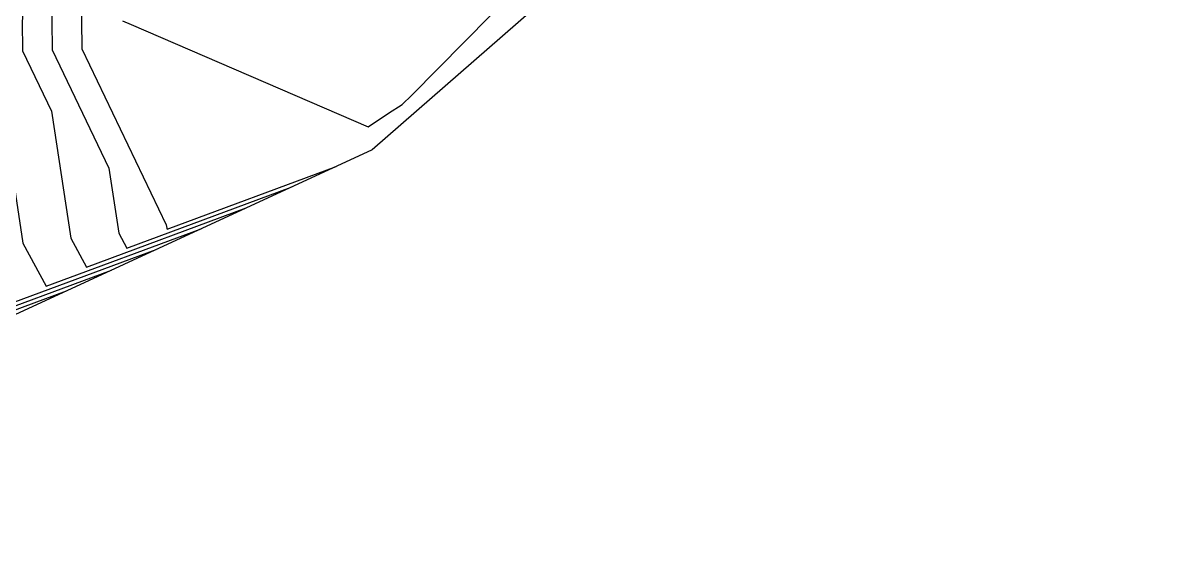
# Model space of a CAD drawing. Header units: metres. Extents: x 419533 to 423558, y 4805342 to 4807578.
# Drawn here: x 420979.59 to 421029.11, y 4805931.72 to 4805954.91 of the extents above; entities that cross this region are included whole.
import ezdxf

# ---------------------------------------------------------------- set-up
doc = ezdxf.new("R2010")
doc.units = ezdxf.units.M
for name, color, linetype in [('C-TINN-BNDY', 110, 'Continuous'), ('C-TOPO-MAJR', 9, 'Continuous'), ('C-TOPO-MINR', 8, 'Continuous')]:
    doc.layers.add(name, color=color, linetype=linetype)

# ---------------------------------------------------------------- blocks, each defined once
blk = doc.blocks.new('leg_extensions_profiles_1')
at = {"layer": 'C-TINN-BNDY', "color": 110, "linetype": 'Continuous', "lineweight": -3, "flags": 128}
blk.add_lwpolyline([(421153.82, 4806042.891), (421085.295, 4806009.979), (421037.348, 4805986.37), (420994.894, 4805949.359), (420921.637, 4805915.578), (420890.205, 4805900.173), (420841.568, 4805872.688), (420793.968, 4805840.145), (420761.057, 4805805.542), (420694.272, 4805788.321), (420637.63, 4805756.679), (420635.977, 4805756.526), (420540.025, 4805730.054), (420500.491, 4805719.481), (420422.087, 4805699.837), (420396.243, 4805692.836), (420350.788, 4805681.109)], dxfattribs=at)
at = {"layer": 'C-TOPO-MAJR', "color": 9, "linetype": 'Continuous', "lineweight": -3, "flags": 128}
for points, elevation in [([(420975.5665787462, 4805985.365935178), (420976.1248386386, 4805982.806382906), (420978.2543230281, 4805981.206627453), (420978.1221581693, 4805979.363995647), (420978.5978492673, 4805978.726153763), (420979.0919017725, 4805976.550975068), (420979.6621871862, 4805973.298022984), (420979.3141871711, 4805971.649024907), (420981.0280733113, 4805970.863676029), (420981.2946812242, 4805969.646084566), (420981.0653850427, 4805968.641385321), (420980.4205380334, 4805966.166515769), (420982.0135746794, 4805963.666055441), (420981.2367823704, 4805960.677522723), (420980.8586312155, 4805956.240631216), (420980.8862361036, 4805953.726073124), (420983.3722943457, 4805948.558526656), (420983.8012277842, 4805945.70916298), (420984.1574587433, 4805945.061086789), (420991.3434687449, 4805947.721743543)], 1660), ([(420965.3640253777, 4805980.302360982), (420965.8276264441, 4805978.176807671), (420970.2937627851, 4805974.821664049), (420970.1972815104, 4805973.476529897), (420970.5445393512, 4805973.010900844), (420970.9052011482, 4805971.423005126), (420971.3215135035, 4805969.04832727), (420970.0760048095, 4805963.146484308), (420972.802770549, 4805961.897006664), (420971.6490900722, 4805954.696580513), (420972.5471408568, 4805949.558170249), (420973.2899743888, 4805944.623598371), (420975.3361055329, 4805940.901156943), (420981.5082021105, 4805943.186407094)], 1655)]:
    blk.add_lwpolyline(points, dxfattribs=dict(at, elevation=elevation))
at = {"layer": 'C-TOPO-MINR', "color": 8, "linetype": 'Continuous', "lineweight": -3, "flags": 128}
for points, elevation in [([(420983.962272102, 4805954.987795671), (420984.3415166868, 4805954.836634098), (420994.7140383468, 4805950.366319983), (420995.6083109714, 4805950.956635724), (420996.197975595, 4805951.336554986), (420996.6221894308, 4805951.75171642), (421011.5875494109, 4805966.900071952)], 1662), ([(420978.1842810775, 4805983.732297953), (420979.8464350767, 4805982.483620133), (420979.7071335011, 4805980.541488797), (420980.2085112506, 4805979.869204347), (420980.7292418974, 4805977.576569055), (420981.3303219228, 4805974.147962127), (420981.1618236434, 4805973.349533028), (420981.9916709224, 4805972.969274611), (420982.3534959471, 4805971.316829053), (420982.0423082723, 4805969.953308649), (420981.1918983974, 4805966.689505802), (420981.1908668348, 4805966.629866063), (420981.1929406768, 4805966.598400149), (420981.1964334502, 4805966.580617929), (420981.2046670541, 4805966.562485209), (420981.227011361, 4805966.500611345), (420983.3291370649, 4805963.201075241), (420982.2749189312, 4805959.145209409), (420982.1362555249, 4805957.518255525), (420982.177385591, 4805953.771674852), (420985.8815027464, 4805946.072258482), (420985.9034784633, 4805945.926275902), (420985.9217293853, 4805945.893072758), (420993.3105220718, 4805948.628810832)], 1661), ([(420973.5260680725, 4805984.353220339), (420974.0653961997, 4805981.880467859), (420976.6622109796, 4805979.929634772), (420976.5371828376, 4805978.186502498), (420976.9871872841, 4805977.583103179), (420977.4545616477, 4805975.525381079), (420977.9940524497, 4805972.448083841), (420977.4665506988, 4805969.948516788), (420980.0644757001, 4805968.758077447), (420980.2358665013, 4805967.975340078), (420980.0884618132, 4805967.329461992), (420979.6739173072, 4805965.738474424), (420980.6980122939, 4805964.131035641), (420980.1986458095, 4805962.209836036), (420979.5810069061, 4805954.963006906), (420979.5950866163, 4805953.680471398), (420980.8630859451, 4805951.04479483), (420981.6989771051, 4805945.492050058), (420982.3931881012, 4805944.22910082), (420989.3764154181, 4805946.814676253)], 1659), ([(420971.4855573988, 4805983.340505499), (420972.0059537608, 4805980.954552812), (420975.0700989309, 4805978.652642092), (420974.9522075058, 4805977.009009347), (420975.3765253009, 4805976.440052595), (420975.8172215228, 4805974.499787091), (420976.3259177132, 4805971.598144699), (420975.6189142265, 4805968.248008667), (420979.100878089, 4805966.652478865), (420979.1770517784, 4805966.304595591), (420979.1115385836, 4805966.017538663), (420978.927296581, 4805965.310433078), (420979.3824499084, 4805964.596015841), (420979.1605092487, 4805963.742149349), (420978.3033825967, 4805953.685382597), (420978.303937129, 4805953.634869671), (420978.3538775444, 4805953.531063005), (420979.5967264261, 4805945.274937136), (420980.6289174591, 4805943.397114851), (420987.4093620912, 4805945.907608964)], 1658), ([(420969.445046725, 4805982.32779066), (420969.9465113219, 4805980.028637765), (420973.4779868823, 4805977.375649411), (420973.367232174, 4805975.831516197), (420973.7658633176, 4805975.297002011), (420974.1798813979, 4805973.474193103), (420974.6577829766, 4805970.748205556), (420973.7712777541, 4805966.547500548), (420977.8275245954, 4805964.688818788), (420976.1113475428, 4805953.977702167), (420976.4024021905, 4805952.312364065), (420977.494475747, 4805945.057824214), (420978.864646817, 4805942.565128881), (420985.4423087643, 4805945.000541673)], 1657), ([(420967.4045360514, 4805981.315075821), (420967.887068883, 4805979.102722717), (420971.8858748337, 4805976.09865673), (420971.7822568422, 4805974.654023047), (420972.1552013344, 4805974.153951428), (420972.5425412731, 4805972.448599115), (420972.98964824, 4805969.898266413), (420971.9236412818, 4805964.846992428), (420975.3151475722, 4805963.292912726), (420973.8802188075, 4805954.33714134), (420974.4747715236, 4805950.935267157), (420975.3922250679, 4805944.840711292), (420977.100376175, 4805941.733142912), (420983.4752554374, 4805944.093474383)], 1656)]:
    blk.add_lwpolyline(points, dxfattribs=dict(at, elevation=elevation))

msp = doc.modelspace()

# ---------------------------------------------------------------- linework, layer by layer
at = {"layer": 'C-TOPO-MAJR', "color": 9, "linetype": 'Continuous', "lineweight": -3, "flags": 128}
for points, elevation in [([(420975.5665787462, 4805985.365935178), (420976.1248386386, 4805982.806382906), (420978.2543230281, 4805981.206627453), (420978.1221581693, 4805979.363995647), (420978.5978492673, 4805978.726153763), (420979.0919017725, 4805976.550975068), (420979.6621871862, 4805973.298022984), (420979.3141871711, 4805971.649024907), (420981.0280733113, 4805970.863676029), (420981.2946812242, 4805969.646084566), (420981.0653850427, 4805968.641385321), (420980.4205380334, 4805966.166515769), (420982.0135746794, 4805963.666055441), (420981.2367823704, 4805960.677522723), (420980.8586312155, 4805956.240631216), (420980.8862361036, 4805953.726073124), (420983.3722943457, 4805948.558526656), (420983.8012277842, 4805945.70916298), (420984.1574587433, 4805945.061086789), (420991.3434687449, 4805947.721743543)], 1660), ([(420965.3640253777, 4805980.302360982), (420965.8276264441, 4805978.176807671), (420970.2937627851, 4805974.821664049), (420970.1972815104, 4805973.476529897), (420970.5445393512, 4805973.010900844), (420970.9052011482, 4805971.423005126), (420971.3215135035, 4805969.04832727), (420970.0760048095, 4805963.146484308), (420972.802770549, 4805961.897006664), (420971.6490900722, 4805954.696580513), (420972.5471408568, 4805949.558170249), (420973.2899743888, 4805944.623598371), (420975.3361055329, 4805940.901156943), (420981.5082021105, 4805943.186407094)], 1655)]:
    msp.add_lwpolyline(points, dxfattribs=dict(at, elevation=elevation))
at = {"layer": 'C-TOPO-MINR', "color": 8, "linetype": 'Continuous', "lineweight": -3, "flags": 128}
for points, elevation in [([(420973.5260680725, 4805984.353220339), (420974.0653961997, 4805981.880467859), (420976.6622109796, 4805979.929634772), (420976.5371828376, 4805978.186502498), (420976.9871872841, 4805977.583103179), (420977.4545616477, 4805975.525381079), (420977.9940524497, 4805972.448083841), (420977.4665506988, 4805969.948516788), (420980.0644757001, 4805968.758077447), (420980.2358665013, 4805967.975340078), (420980.0884618132, 4805967.329461992), (420979.6739173072, 4805965.738474424), (420980.6980122939, 4805964.131035641), (420980.1986458095, 4805962.209836036), (420979.5810069061, 4805954.963006906), (420979.5950866163, 4805953.680471398), (420980.8630859451, 4805951.04479483), (420981.6989771051, 4805945.492050058), (420982.3931881012, 4805944.22910082), (420989.3764154181, 4805946.814676253)], 1659), ([(420978.1842810775, 4805983.732297953), (420979.8464350767, 4805982.483620133), (420979.7071335011, 4805980.541488797), (420980.2085112506, 4805979.869204347), (420980.7292418974, 4805977.576569055), (420981.3303219228, 4805974.147962127), (420981.1618236434, 4805973.349533028), (420981.9916709224, 4805972.969274611), (420982.3534959471, 4805971.316829053), (420982.0423082723, 4805969.953308649), (420981.1918983974, 4805966.689505802), (420981.1908668348, 4805966.629866063), (420981.1929406768, 4805966.598400149), (420981.1964334502, 4805966.580617929), (420981.2046670541, 4805966.562485209), (420981.227011361, 4805966.500611345), (420983.3291370649, 4805963.201075241), (420982.2749189312, 4805959.145209409), (420982.1362555249, 4805957.518255525), (420982.177385591, 4805953.771674852), (420985.8815027464, 4805946.072258482), (420985.9034784633, 4805945.926275902), (420985.9217293853, 4805945.893072758), (420993.3105220718, 4805948.628810832)], 1661), ([(420971.4855573988, 4805983.340505499), (420972.0059537608, 4805980.954552812), (420975.0700989309, 4805978.652642092), (420974.9522075058, 4805977.009009347), (420975.3765253009, 4805976.440052595), (420975.8172215228, 4805974.499787091), (420976.3259177132, 4805971.598144699), (420975.6189142265, 4805968.248008667), (420979.100878089, 4805966.652478865), (420979.1770517784, 4805966.304595591), (420979.1115385836, 4805966.017538663), (420978.927296581, 4805965.310433078), (420979.3824499084, 4805964.596015841), (420979.1605092487, 4805963.742149349), (420978.3033825967, 4805953.685382597), (420978.303937129, 4805953.634869671), (420978.3538775444, 4805953.531063005), (420979.5967264261, 4805945.274937136), (420980.6289174591, 4805943.397114851), (420987.4093620912, 4805945.907608964)], 1658), ([(420969.445046725, 4805982.32779066), (420969.9465113219, 4805980.028637765), (420973.4779868823, 4805977.375649411), (420973.367232174, 4805975.831516197), (420973.7658633176, 4805975.297002011), (420974.1798813979, 4805973.474193103), (420974.6577829766, 4805970.748205556), (420973.7712777541, 4805966.547500548), (420977.8275245954, 4805964.688818788), (420976.1113475428, 4805953.977702167), (420976.4024021905, 4805952.312364065), (420977.494475747, 4805945.057824214), (420978.864646817, 4805942.565128881), (420985.4423087643, 4805945.000541673)], 1657), ([(420967.4045360514, 4805981.315075821), (420967.887068883, 4805979.102722717), (420971.8858748337, 4805976.09865673), (420971.7822568422, 4805974.654023047), (420972.1552013344, 4805974.153951428), (420972.5425412731, 4805972.448599115), (420972.98964824, 4805969.898266413), (420971.9236412818, 4805964.846992428), (420975.3151475722, 4805963.292912726), (420973.8802188075, 4805954.33714134), (420974.4747715236, 4805950.935267157), (420975.3922250679, 4805944.840711292), (420977.100376175, 4805941.733142912), (420983.4752554374, 4805944.093474383)], 1656), ([(420983.962272102, 4805954.987795671), (420984.3415166868, 4805954.836634098), (420994.7140383468, 4805950.366319983), (420995.6083109714, 4805950.956635724), (420996.197975595, 4805951.336554986), (420996.6221894308, 4805951.75171642), (421011.5875494109, 4805966.900071952)], 1662)]:
    msp.add_lwpolyline(points, dxfattribs=dict(at, elevation=elevation))

# ---------------------------------------------------------------- block references
msp.add_blockref('leg_extensions_profiles_1', (0, 0))

doc.saveas('drawing.dxf')
